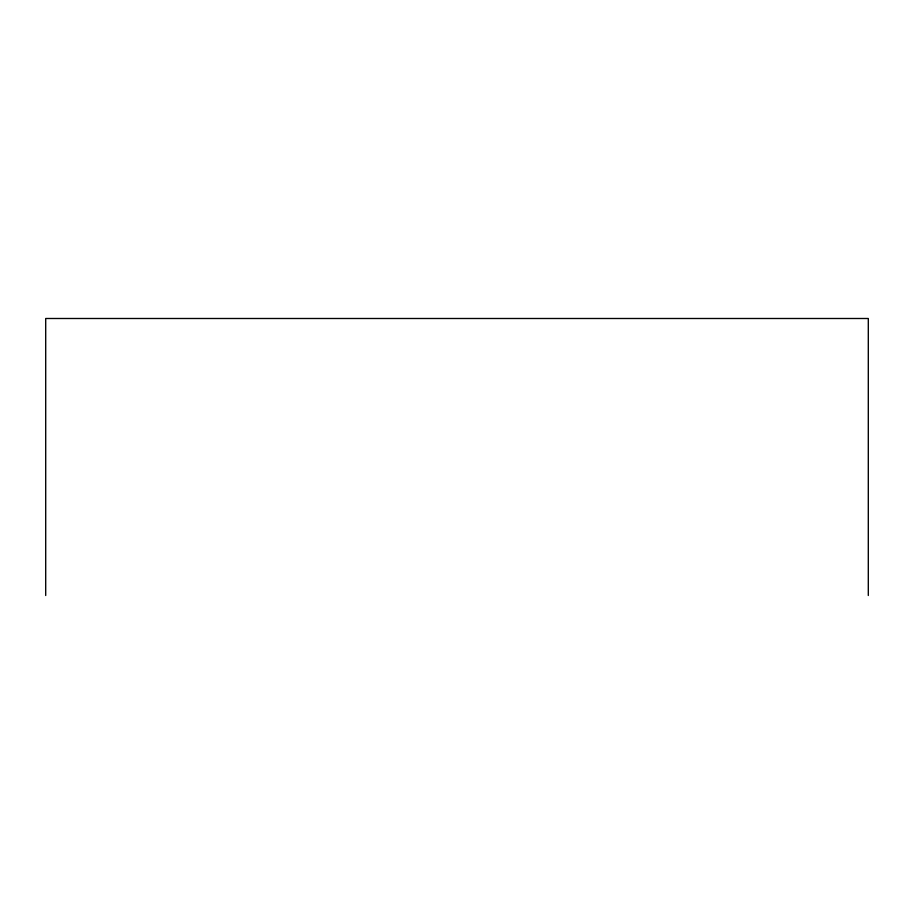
<?xml version="1.0" encoding="UTF-8"?>
<svg xmlns="http://www.w3.org/2000/svg" width="914" height="914" viewBox="0 0 914 914"><rect width="100%" height="100%" fill="white"/><g stroke="black" fill="none" stroke-linecap="round" stroke-linejoin="round"><path stroke-width="1.37" d="M868.3 595.505L868.3 318.495L45.7 318.495L45.7 595.505"/></g></svg>
